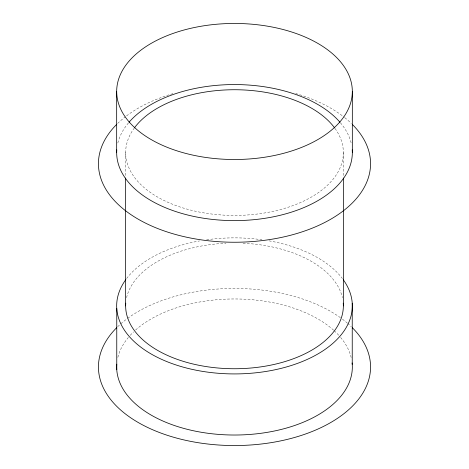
<?xml version="1.0" encoding="UTF-8"?>
<svg xmlns="http://www.w3.org/2000/svg" width="469" height="469" viewBox="0 0 469 469"><rect width="100%" height="100%" fill="white"/><g stroke="black" fill="none" stroke-linecap="round" stroke-linejoin="round"><path stroke-width="0.35" stroke-dasharray="2.35 1.76" d="M343.349 152.583L343.349 177.405M125.651 152.583L125.651 177.405M117.666 326.735A136.063 78.558 0 0 1 120.281 324.308M120.82 323.827A136.063 78.558 0 0 1 126.554 319.172M127.644 318.363A136.063 78.558 0 0 1 341.356 318.363M342.446 319.172A136.063 78.558 0 0 1 347.078 322.877M347.635 323.352A136.063 78.558 0 0 1 351.334 326.735M117.854 357.372A117.83 68.028 0 0 1 128.371 337.44M130.224 335.323A117.83 68.028 0 0 1 133.53 331.929M135.576 330.035A117.83 68.028 0 0 1 333.635 330.223M334.151 330.692A117.83 68.028 0 0 1 338.776 335.317M340.629 337.44A117.83 68.028 0 0 1 351.175 357.501M117.666 123.429A136.063 78.558 0 0 1 125.364 116.781M126.554 115.866A136.063 78.558 0 0 1 173.278 93.536M295.722 93.536A136.063 78.558 0 0 1 344.223 117.238M344.809 117.701A136.063 78.558 0 0 1 351.334 123.429M335.065 128.529A108.849 62.846 0 0 1 234.5 215.423A108.849 62.846 0 0 1 133.935 128.529M126.583 297.692A108.849 62.846 0 0 1 225.958 243.241M243.042 243.241A108.849 62.846 0 0 1 342.417 297.692M117.836 143.022A117.83 68.028 0 0 1 128.594 122.761M340.406 122.761A117.83 68.028 0 0 1 351.164 143.022M126.648 278.498A117.83 68.028 0 0 1 199.56 240.925M206.636 239.794A117.83 68.028 0 0 1 261.931 239.735M269.018 240.849A117.83 68.028 0 0 1 342.411 278.568"/><path stroke-width="0.7" d="M352.33 91.478A117.83 68.028 0 0 1 175.588 150.391A117.83 68.028 0 0 1 175.588 32.566A117.83 68.028 0 0 1 352.33 91.478L352.33 152.583M352.237 303.22L352.237 364.325M343.349 178.132L343.349 305.894M125.651 178.132L125.651 305.894M116.763 308.567L116.763 369.666M116.67 91.478L116.67 152.583M352.336 327.72A136.063 78.558 0 0 1 234.5 445.55A136.063 78.558 0 0 1 116.664 327.72M352.125 362.959A117.83 68.028 0 0 1 235.567 435.021A117.83 68.028 0 0 1 116.769 364.184M352.336 124.414A136.063 78.558 0 0 1 234.5 242.244A136.063 78.558 0 0 1 116.664 124.414M343.249 303.156A108.849 62.846 0 0 1 234.5 368.74A108.849 62.846 0 0 1 125.751 303.156M134.327 127.99A108.849 62.846 0 0 1 234.5 89.737A108.849 62.846 0 0 1 334.673 127.99M352.237 149.846A117.83 68.028 0 0 1 234.5 220.612A117.83 68.028 0 0 1 116.763 149.846M129.051 122.227A117.83 68.028 0 0 1 234.5 84.555A117.83 68.028 0 0 1 339.949 122.227M343.273 279.741A117.83 68.028 0 0 1 234.359 373.922A117.83 68.028 0 0 1 125.833 279.588"/></g></svg>
